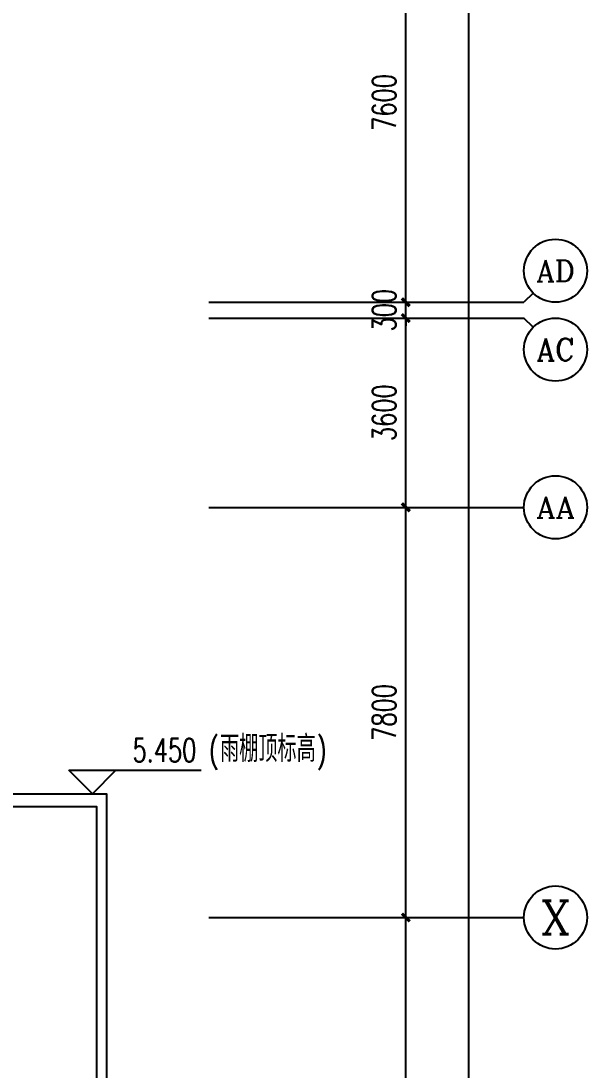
# Model space of a CAD drawing. Extents: x 101023 to 279373, y -114511 to 293844.
# Drawn here: x 241505 to 252280, y 102319 to 122288 of the extents above; entities that cross this region are included whole.
import ezdxf
from ezdxf.enums import TextEntityAlignment as Align

# ---------------------------------------------------------------- set-up
doc = ezdxf.new("R2010")
doc.units = 0
doc.header["$LTSCALE"] = 1000
doc.header["$MEASUREMENT"] = 0
for name, color, linetype in [('AXIS', 3, 'Continuous'), ('AXIS_TEXT', 7, 'Continuous'), ('DIM_ELEV', 3, 'Continuous'), ('STAIR', 2, 'Continuous'), ('WALL', 2, 'Continuous'), ('WINDOW', 2, 'Continuous')]:
    doc.layers.add(name, color=color, linetype=linetype)
doc.styles.add('_TCH_AXIS', font='COMPLEX', dxfattribs={"bigfont": 'GBCBIG'})
doc.styles.add('_TCH_DIM', font='simplex.shx', dxfattribs={"bigfont": 'gbcbig.shx'})
doc.styles.add('_TCH_DIM_T3', font='SIMPLEX', dxfattribs={"width": 0.705882, "bigfont": 'GBCBIG'})
doc.styles.add('COMPLEX', font='COMPLEX')
doc.dimstyles.new('_TCH_ARCH&&150', dxfattribs={"dimtxt": 446.25, "dimasz": 150, "dimexe": 375, "dimexo": 450, "dimgap": 189.375, "dimtad": 1, "dimdec": 0, "dimzin": 0, "dimdsep": 46, "dimtxsty": '_TCH_DIM_T3', "dimblk": 'ARCHTICK', "dimcen": 0.09, "dimclrt": 7, "dimazin": 2, "dimtfac": 1, "dimtdec": 0, "dimtix": 1, "dimtmove": 2, "dimatfit": 3, "dimfxl": 1, "dimtolj": 1, "dimtzin": 0, "dimarcsym": 0})

# ---------------------------------------------------------------- blocks, each defined once
blk = doc.blocks.new('_AXISO')
blk.add_circle((0, 0), 0.5)
at = {"layer": 'AXIS_TEXT', "style": 'COMPLEX', "width": 1.041667}
blk.add_attdef('A', text='', height=0.56, dxfattribs=at).set_placement((-0.25, -0.28), (0.25, -0.28), align=Align.FIT)
blk = doc.blocks.new('_ArchTick')
at = {"color": 0, "linetype": 'ByBlock', "const_width": 0.4}
blk.add_lwpolyline([(-0.5, -0.5), (0.5, 0.5)], dxfattribs=at)
blk = doc.blocks.new('*D60')
at = {"layer": 'AXIS', "color": 0, "lineweight": -2, "transparency": 16777216}
for p, q in [((1046908, 863592), (1051783, 863592)), ((1051408, 773292), (1051408, 863592)), ((1046908, 773292), (1051783, 773292))]:
    blk.add_line(p, q, dxfattribs=at)
at = {"layer": 'Defpoints', "color": 0, "transparency": 16777216}
for p in [(1046458, 863592), (1051408, 863592), (1046458, 773292)]:
    blk.add_point(p, dxfattribs=at)
at = {"layer": 'AXIS', "color": 0, "lineweight": -2, "transparency": 16777216, "xscale": 150, "yscale": 150, "zscale": 150}
for p, rotation in [((1051408, 863592), 90), ((1051408, 773292), 270)]:
    blk.add_blockref('_ArchTick', p, dxfattribs=dict(at, rotation=rotation))
at = {"layer": 'AXIS', "color": 7, "transparency": 16777216, "insert": (1050996, 818442), "char_height": 446.2, "attachment_point": 5, "rotation": 90, "style": '_TCH_DIM_T3'}
blk.add_mtext('\\A1;90300', dxfattribs=at)
blk = doc.blocks.new('*D72')
at = {"layer": 'AXIS', "color": 0, "lineweight": -2, "transparency": 16777216}
for p, q in [((1046908, 822342), (1050583, 822342)), ((1050208, 814542), (1050208, 822342)), ((1046908, 814542), (1050583, 814542))]:
    blk.add_line(p, q, dxfattribs=at)
at = {"layer": 'Defpoints', "color": 0, "transparency": 16777216}
for p in [(1046458, 822342), (1050208, 822342), (1046458, 814542)]:
    blk.add_point(p, dxfattribs=at)
at = {"layer": 'AXIS', "color": 0, "lineweight": -2, "transparency": 16777216, "xscale": 150, "yscale": 150, "zscale": 150}
for p, rotation in [((1050208, 822342), 90), ((1050208, 814542), 270)]:
    blk.add_blockref('_ArchTick', p, dxfattribs=dict(at, rotation=rotation))
at = {"layer": 'AXIS', "color": 7, "transparency": 16777216, "insert": (1049796, 818442), "char_height": 446.2, "attachment_point": 5, "rotation": 90, "style": '_TCH_DIM_T3'}
blk.add_mtext('\\A1;7800', dxfattribs=at)
blk = doc.blocks.new('*D73')
at = {"layer": 'AXIS', "color": 0, "lineweight": -2, "transparency": 16777216}
for p, q in [((1046908, 830142), (1050583, 830142)), ((1050208, 822342), (1050208, 830142)), ((1046908, 822342), (1050583, 822342))]:
    blk.add_line(p, q, dxfattribs=at)
at = {"layer": 'Defpoints', "color": 0, "transparency": 16777216}
for p in [(1046458, 830142), (1050208, 830142), (1046458, 822342)]:
    blk.add_point(p, dxfattribs=at)
at = {"layer": 'AXIS', "color": 0, "lineweight": -2, "transparency": 16777216, "xscale": 150, "yscale": 150, "zscale": 150}
for p, rotation in [((1050208, 830142), 90), ((1050208, 822342), 270)]:
    blk.add_blockref('_ArchTick', p, dxfattribs=dict(at, rotation=rotation))
at = {"layer": 'AXIS', "color": 7, "transparency": 16777216, "insert": (1049796, 826242), "char_height": 446.2, "attachment_point": 5, "rotation": 90, "style": '_TCH_DIM_T3'}
blk.add_mtext('\\A1;7800', dxfattribs=at)
blk = doc.blocks.new('*D74')
at = {"layer": 'AXIS', "color": 0, "lineweight": -2, "transparency": 16777216}
for p, q in [((1046908, 833742), (1050583, 833742)), ((1050208, 830142), (1050208, 833742)), ((1046908, 830142), (1050583, 830142))]:
    blk.add_line(p, q, dxfattribs=at)
at = {"layer": 'Defpoints', "color": 0, "transparency": 16777216}
for p in [(1046458, 833742), (1050208, 833742), (1046458, 830142)]:
    blk.add_point(p, dxfattribs=at)
at = {"layer": 'AXIS', "color": 0, "lineweight": -2, "transparency": 16777216, "xscale": 150, "yscale": 150, "zscale": 150}
for p, rotation in [((1050208, 833742), 90), ((1050208, 830142), 270)]:
    blk.add_blockref('_ArchTick', p, dxfattribs=dict(at, rotation=rotation))
at = {"layer": 'AXIS', "color": 7, "transparency": 16777216, "insert": (1049796, 831942), "char_height": 446.2, "attachment_point": 5, "rotation": 90, "style": '_TCH_DIM_T3'}
blk.add_mtext('\\A1;3600', dxfattribs=at)
blk = doc.blocks.new('*D75')
at = {"layer": 'AXIS', "color": 0, "lineweight": -2, "transparency": 16777216}
for p, q in [((1050208, 834042), (1050208, 834192)), ((1046908, 834042), (1050583, 834042)), ((1050208, 833742), (1050208, 834042)), ((1046908, 833742), (1050583, 833742)), ((1050208, 833742), (1050208, 833592))]:
    blk.add_line(p, q, dxfattribs=at)
at = {"layer": 'Defpoints', "color": 0, "transparency": 16777216}
for p in [(1046458, 834042), (1050208, 834042), (1046458, 833742)]:
    blk.add_point(p, dxfattribs=at)
at = {"layer": 'AXIS', "color": 0, "lineweight": -2, "transparency": 16777216, "xscale": 150, "yscale": 150, "zscale": 150}
for p, rotation in [((1050208, 834042), 270), ((1050208, 833742), 90)]:
    blk.add_blockref('_ArchTick', p, dxfattribs=dict(at, rotation=rotation))
at = {"layer": 'AXIS', "color": 7, "transparency": 16777216, "insert": (1049796, 833892), "char_height": 446.2, "attachment_point": 5, "rotation": 90, "style": '_TCH_DIM_T3'}
blk.add_mtext('\\A1;300', dxfattribs=at)
blk = doc.blocks.new('*D76')
at = {"layer": 'AXIS', "color": 0, "lineweight": -2, "transparency": 16777216}
for p, q in [((1046908, 841642), (1050583, 841642)), ((1050208, 834042), (1050208, 841642)), ((1046908, 834042), (1050583, 834042))]:
    blk.add_line(p, q, dxfattribs=at)
at = {"layer": 'Defpoints', "color": 0, "transparency": 16777216}
for p in [(1046458, 841642), (1050208, 841642), (1046458, 834042)]:
    blk.add_point(p, dxfattribs=at)
at = {"layer": 'AXIS', "color": 0, "lineweight": -2, "transparency": 16777216, "xscale": 150, "yscale": 150, "zscale": 150}
for p, rotation in [((1050208, 841642), 90), ((1050208, 834042), 270)]:
    blk.add_blockref('_ArchTick', p, dxfattribs=dict(at, rotation=rotation))
at = {"layer": 'AXIS', "color": 7, "transparency": 16777216, "insert": (1049796, 837842), "char_height": 446.2, "attachment_point": 5, "rotation": 90, "style": '_TCH_DIM_T3'}
blk.add_mtext('\\A1;7600', dxfattribs=at)
blk = doc.blocks.new('ERT')
at = {"layer": 'AXIS'}
for p, q in [((1052633.9, 834217.8), (1052458.2, 834042.1)), ((1046458.2, 834042.1), (1052458.2, 834042.1)), ((1046458.2, 833742.1), (1052458.2, 833742.1)), ((1052633.9, 833566.3), (1052458.2, 833742.1)), ((1046458.2, 830142.1), (1052458.2, 830142.1)), ((1046458.2, 822342.1), (1052458.2, 822342.1))]:
    blk.add_line(p, q, dxfattribs=at)
ref = blk.add_blockref('_AXISO', (1053058.2, 834642.1), dxfattribs=dict(at, xscale=1200, yscale=1200, zscale=1200))
ref.add_attrib('A', 'AD', dxfattribs={"layer": 'AXIS_TEXT', "height": 406.3, "style": '_TCH_AXIS'}).set_placement((1052690.6, 834438.9), (1053425.8, 834438.9), align=Align.FIT)
ref = blk.add_blockref('_AXISO', (1053058.2, 833142.1), dxfattribs=dict(at, xscale=1200, yscale=1200, zscale=1200))
ref.add_attrib('A', 'AC', dxfattribs={"layer": 'AXIS_TEXT', "height": 423.25, "style": '_TCH_AXIS'}).set_placement((1052695.4, 832930.5), (1053421, 832930.5), align=Align.FIT)
ref = blk.add_blockref('_AXISO', (1053058.2, 830142.1), dxfattribs=dict(at, xscale=1200, yscale=1200, zscale=1200))
ref.add_attrib('A', 'AA', dxfattribs={"layer": 'AXIS_TEXT', "height": 398.24, "style": '_TCH_AXIS'}).set_placement((1052688.4, 829943), (1053428, 829943), align=Align.FIT)
ref = blk.add_blockref('_AXISO', (1053058.2, 822342.1), dxfattribs=dict(at, xscale=1200, yscale=1200, zscale=1200))
ref.add_attrib('A', 'X', dxfattribs={"layer": 'AXIS_TEXT', "height": 637.8, "style": '_TCH_AXIS'}).set_placement((1052784.9, 822023.2), (1053331.5, 822023.2), align=Align.FIT)
for p1, p2, distance, picture, middle in [((1046458.2, 773292.1), (1046458.2, 863592.1), -4950, '*D60', (1050995.7, 818442.1)), ((1046458.2, 834042.1), (1046458.2, 841642.1), -3750, '*D76', (1049795.7, 837842.1)), ((1046458.2, 833742.1), (1046458.2, 834042.1), -3750, '*D75', (1049795.7, 833892.1)), ((1046458.2, 830142.1), (1046458.2, 833742.1), -3750, '*D74', (1049795.7, 831942.1)), ((1046458.2, 822342.1), (1046458.2, 830142.1), -3750, '*D73', (1049795.7, 826242.1)), ((1046458.2, 814542.1), (1046458.2, 822342.1), -3750, '*D72', (1049795.7, 818442.1))]:
    dim = blk.add_aligned_dim(p1=p1, p2=p2, distance=distance, dimstyle='_TCH_ARCH&&150', dxfattribs=at)
    dim.commit()
    dim.dimension.update_dxf_attribs({"geometry": picture, "text_midpoint": middle})
blk = doc.blocks.new('A$C54854E18')
at = {"layer": 'DIM_ELEV'}
for p, q in [((126583.7, 60305.5), (126133.7, 60755.5)), ((126133.7, 60755.5), (128653.7, 60755.5)), ((126583.7, 60305.5), (127033.7, 60755.5))]:
    blk.add_line(p, q, dxfattribs=at)
at = {"layer": 'WINDOW'}
blk.add_lwpolyline([(124152.3, 60305.5), (126850, 60305.5), (126850, 47805.5), (124150, 47805.5)], close=True, dxfattribs=at)
blk.add_lwpolyline([(124152.3, 60065.5), (126660, 60065.5), (126660, 48045.5), (124150, 48045.5)], dxfattribs=at)
at = {"layer": 'WALL'}
blk.add_blockref('ERT', (-917658.2, -764386.5), dxfattribs=at)
at = {"layer": 'DIM_ELEV', "color": 7, "style": '_TCH_DIM', "width": 0.705882}
for s, height, p in [('5.450', 446.25, (127348.7, 60913)), ('(', 446.2, (128803.7, 60913)), (')', 446.2, (130856.8, 60913))]:
    blk.add_text(s, height=height, dxfattribs=at).set_placement(p)
at = {"layer": 'DIM_ELEV', "color": 7, "style": '_TCH_DIM'}
blk.add_text('雨棚顶标高', height=506.38, dxfattribs=at).set_placement((129013.7, 60913))

msp = doc.modelspace()

# ---------------------------------------------------------------- block references
at = {"layer": 'STAIR'}
msp.add_blockref('A$C54854E18', (116280, 47283), dxfattribs=at)

doc.saveas('drawing.dxf')
